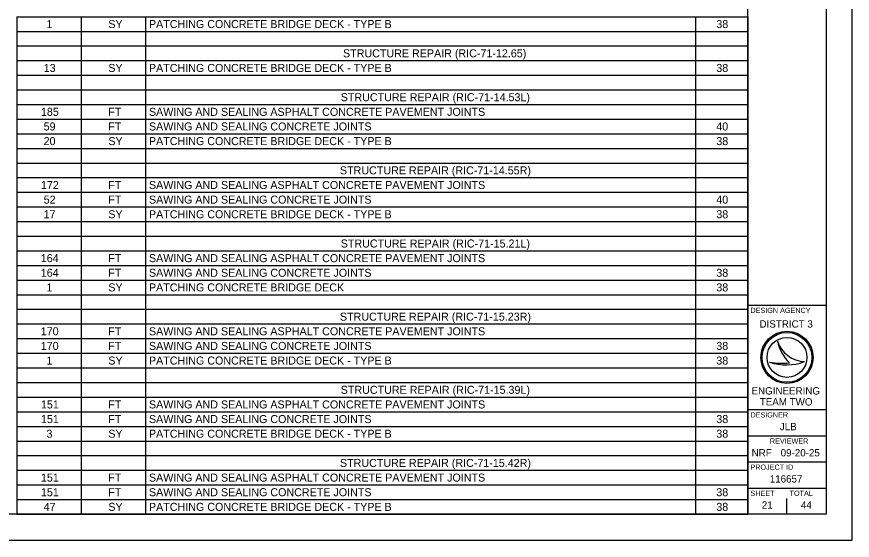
# Model space of a CAD drawing. Extents: x 0 to 34, y 0 to 22.
# Drawn here: x 18 to 34, y 0 to 10.02 of the extents above; entities that cross this region are included whole.
import ezdxf

# ---------------------------------------------------------------- set-up
doc = ezdxf.new("R2010")
doc.units = 0
for name, color, linetype in [('SH_Border', 7, 'Continuous'), ('SH_Cut_Line', 7, 'Continuous'), ('SH_Data', 7, 'Continuous'), ('SH_Text', 7, 'Continuous')]:
    doc.layers.add(name, color=color, linetype=linetype)

msp = doc.modelspace()

# ---------------------------------------------------------------- linework, layer by layer
at = {"layer": 'SH_Border'}
for p, q in [((32, 0.5), (32, 21.5)), ((32, 4.5), (33.5, 4.5)), ((32, 2.5), (33.5, 2.5)), ((32, 2), (33.5, 2)), ((32, 1.5), (33.5, 1.5)), ((32, 1), (33.5, 1))]:
    msp.add_line(p, q, dxfattribs=at)
msp.add_lwpolyline([(1.5, 21.5), (33.5, 21.5), (33.5, 0.5), (1.5, 0.5)], close=True, dxfattribs=at)
at = {"layer": 'SH_Cut_Line'}
msp.add_lwpolyline([(0, 0), (34, 0), (34, 22), (0, 22)], close=True, dxfattribs=at)
at = {"layer": 'SH_Data'}
for p, q in [((32.567, 3.81), (32.567, 3.81)), ((32.417, 3.41), (32.417, 3.41)), ((32.75, 3.5), (32.75, 3.5)), ((33.087, 3.419), (33.087, 3.419)), ((32.75, 0.5), (32.75, 0.8)), ((32.375, 0.675), (32.375, 0.675))]:
    msp.add_line(p, q, dxfattribs=at)
for radius in [0.5, 0.477, 0.477, 0.382]:
    msp.add_circle((32.75, 3.5), radius, dxfattribs=at)
for centre, radius, start, end in [((33.116, 3.998), 0.58, 198.9257, 198.9319), ((33.347, 3.97), 0.796, 191.6379, 191.6421), ((33.116, 3.998), 0.58, 198.9319, 267.1657), ((33.347, 3.97), 0.796, 191.6421, 226.0947), ((32.739, 4.37), 1.013, 251.4576, 290.0832), ((32.648, 4.654), 1.266, 259.4964, 259.4995), ((32.739, 4.37), 1.013, 251.4527, 251.4576), ((32.648, 4.654), 1.266, 259.4995, 276.6672)]:
    msp.add_arc(centre, radius, start, end, dxfattribs=at)
at = {"layer": 'SH_Text'}
for p, q in [((18.003, 10.02), (19.237, 10.02)), ((18.003, 10.02), (18.003, 9.74)), ((19.237, 10.02), (20.471, 10.02)), ((19.237, 10.02), (19.237, 9.74)), ((20.471, 10.02), (30.997, 10.02)), ((20.471, 10.02), (20.471, 9.74)), ((30.997, 10.02), (32, 10.02)), ((30.997, 10.02), (30.997, 9.74)), ((32, 10.02), (32, 9.74)), ((18.003, 9.74), (19.237, 9.74)), ((18.003, 9.74), (18.003, 8.9)), ((19.237, 9.74), (20.471, 9.74)), ((19.237, 9.74), (19.237, 8.9)), ((20.471, 9.74), (30.997, 9.74)), ((20.471, 9.74), (20.471, 8.9)), ((30.997, 9.74), (32, 9.74)), ((30.997, 9.74), (30.997, 8.9)), ((32, 9.74), (32, 8.9)), ((18.003, 9.46), (19.237, 9.46)), ((19.237, 9.46), (20.471, 9.46)), ((20.471, 9.46), (30.997, 9.46)), ((30.997, 9.46), (32, 9.46)), ((18.003, 9.18), (19.237, 9.18)), ((19.237, 9.18), (20.471, 9.18)), ((20.471, 9.18), (30.997, 9.18)), ((30.997, 9.18), (32, 9.18)), ((18.003, 8.9), (19.237, 8.9)), ((18.003, 8.9), (18.003, 8.34)), ((19.237, 8.9), (20.471, 8.9)), ((19.237, 8.9), (19.237, 8.34)), ((20.471, 8.9), (30.997, 8.9)), ((20.471, 8.9), (20.471, 8.34)), ((30.997, 8.9), (32, 8.9)), ((30.997, 8.9), (30.997, 8.34)), ((32, 8.9), (32, 8.34)), ((18.003, 8.62), (19.237, 8.62)), ((19.237, 8.62), (20.471, 8.62)), ((20.471, 8.62), (30.997, 8.62)), ((30.997, 8.62), (32, 8.62)), ((18.003, 8.34), (19.237, 8.34)), ((18.003, 8.34), (18.003, 7.5)), ((19.237, 8.34), (20.471, 8.34)), ((19.237, 8.34), (19.237, 7.5)), ((20.471, 8.34), (30.997, 8.34)), ((20.471, 8.34), (20.471, 7.5)), ((30.997, 8.34), (32, 8.34)), ((30.997, 8.34), (30.997, 7.5)), ((32, 8.34), (32, 7.5)), ((18.003, 8.06), (19.237, 8.06)), ((19.237, 8.06), (20.471, 8.06)), ((20.471, 8.06), (30.997, 8.06)), ((30.997, 8.06), (32, 8.06)), ((18.003, 7.78), (19.237, 7.78)), ((19.237, 7.78), (20.471, 7.78)), ((20.471, 7.78), (30.997, 7.78)), ((30.997, 7.78), (32, 7.78)), ((18.003, 7.5), (19.237, 7.5)), ((18.003, 7.5), (18.003, 6.94)), ((19.237, 7.5), (20.471, 7.5)), ((19.237, 7.5), (19.237, 6.94)), ((20.471, 7.5), (30.997, 7.5)), ((20.471, 7.5), (20.471, 6.94)), ((30.997, 7.5), (32, 7.5)), ((30.997, 7.5), (30.997, 6.94)), ((32, 7.5), (32, 6.94)), ((18.003, 7.22), (19.237, 7.22)), ((19.237, 7.22), (20.471, 7.22)), ((20.471, 7.22), (30.997, 7.22)), ((30.997, 7.22), (32, 7.22)), ((18.003, 6.94), (19.237, 6.94)), ((18.003, 6.94), (18.003, 6.1)), ((19.237, 6.94), (20.471, 6.94)), ((19.237, 6.94), (19.237, 6.1)), ((20.471, 6.94), (30.997, 6.94)), ((20.471, 6.94), (20.471, 6.1)), ((30.997, 6.94), (32, 6.94)), ((30.997, 6.94), (30.997, 6.1)), ((32, 6.94), (32, 6.1)), ((18.003, 6.66), (19.237, 6.66)), ((19.237, 6.66), (20.471, 6.66)), ((20.471, 6.66), (30.997, 6.66)), ((30.997, 6.66), (32, 6.66)), ((18.003, 6.38), (19.237, 6.38)), ((19.237, 6.38), (20.471, 6.38)), ((20.471, 6.38), (30.997, 6.38)), ((30.997, 6.38), (32, 6.38)), ((18.003, 6.1), (19.237, 6.1)), ((18.003, 6.1), (18.003, 4.98)), ((19.237, 6.1), (20.471, 6.1)), ((19.237, 6.1), (19.237, 4.98)), ((20.471, 6.1), (30.997, 6.1)), ((20.471, 6.1), (20.471, 4.98)), ((30.997, 6.1), (32, 6.1)), ((30.997, 6.1), (30.997, 4.98)), ((32, 6.1), (32, 4.98)), ((18.003, 5.82), (19.237, 5.82)), ((19.237, 5.82), (20.471, 5.82)), ((20.471, 5.82), (30.997, 5.82)), ((30.997, 5.82), (32, 5.82)), ((18.003, 5.54), (19.237, 5.54)), ((19.237, 5.54), (20.471, 5.54)), ((20.471, 5.54), (30.997, 5.54)), ((30.997, 5.54), (32, 5.54)), ((18.003, 5.26), (19.237, 5.26)), ((19.237, 5.26), (20.471, 5.26)), ((20.471, 5.26), (30.997, 5.26)), ((30.997, 5.26), (32, 5.26)), ((18.003, 4.98), (19.237, 4.98)), ((18.003, 4.98), (18.003, 4.7)), ((19.237, 4.98), (20.471, 4.98)), ((19.237, 4.98), (19.237, 4.7)), ((20.471, 4.98), (30.997, 4.98)), ((20.471, 4.98), (20.471, 4.7)), ((30.997, 4.98), (32, 4.98)), ((30.997, 4.98), (30.997, 4.7)), ((32, 4.98), (32, 4.7)), ((18.003, 4.7), (19.237, 4.7)), ((18.003, 4.7), (18.003, 3.58)), ((19.237, 4.7), (20.471, 4.7)), ((19.237, 4.7), (19.237, 3.58)), ((20.471, 4.7), (30.997, 4.7)), ((20.471, 4.7), (20.471, 3.58)), ((30.997, 4.7), (32, 4.7)), ((30.997, 4.7), (30.997, 3.58)), ((32, 4.7), (32, 3.58)), ((18.003, 4.42), (19.237, 4.42)), ((19.237, 4.42), (20.471, 4.42)), ((20.471, 4.42), (30.997, 4.42)), ((30.997, 4.42), (32, 4.42)), ((18.003, 4.14), (19.237, 4.14)), ((19.237, 4.14), (20.471, 4.14)), ((20.471, 4.14), (30.997, 4.14)), ((30.997, 4.14), (32, 4.14)), ((18.003, 3.86), (19.237, 3.86)), ((19.237, 3.86), (20.471, 3.86)), ((20.471, 3.86), (30.997, 3.86)), ((30.997, 3.86), (32, 3.86)), ((18.003, 3.58), (19.237, 3.58)), ((18.003, 3.58), (18.003, 3.3)), ((19.237, 3.58), (20.471, 3.58)), ((19.237, 3.58), (19.237, 3.3)), ((20.471, 3.58), (30.997, 3.58)), ((20.471, 3.58), (20.471, 3.3)), ((30.997, 3.58), (32, 3.58)), ((30.997, 3.58), (30.997, 3.3)), ((32, 3.58), (32, 3.3)), ((18.003, 3.3), (19.237, 3.3)), ((18.003, 3.3), (18.003, 2.18)), ((19.237, 3.3), (20.471, 3.3)), ((19.237, 3.3), (19.237, 2.18)), ((20.471, 3.3), (30.997, 3.3)), ((20.471, 3.3), (20.471, 2.18)), ((30.997, 3.3), (32, 3.3)), ((30.997, 3.3), (30.997, 2.18)), ((32, 3.3), (32, 2.18)), ((18.003, 3.02), (19.237, 3.02)), ((19.237, 3.02), (20.471, 3.02)), ((20.471, 3.02), (30.997, 3.02)), ((30.997, 3.02), (32, 3.02)), ((18.003, 2.74), (19.237, 2.74)), ((19.237, 2.74), (20.471, 2.74)), ((20.471, 2.74), (30.997, 2.74)), ((30.997, 2.74), (32, 2.74)), ((18.003, 2.46), (19.237, 2.46)), ((19.237, 2.46), (20.471, 2.46)), ((20.471, 2.46), (30.997, 2.46)), ((30.997, 2.46), (32, 2.46)), ((18.003, 2.18), (19.237, 2.18)), ((18.003, 2.18), (18.003, 1.9)), ((19.237, 2.18), (20.471, 2.18)), ((19.237, 2.18), (19.237, 1.9)), ((20.471, 2.18), (30.997, 2.18)), ((20.471, 2.18), (20.471, 1.9)), ((30.997, 2.18), (32, 2.18)), ((30.997, 2.18), (30.997, 1.9)), ((32, 2.18), (32, 1.9)), ((18.003, 1.9), (19.237, 1.9)), ((18.003, 1.9), (18.003, 0.78)), ((19.237, 1.9), (20.471, 1.9)), ((19.237, 1.9), (19.237, 0.78)), ((20.471, 1.9), (30.997, 1.9)), ((20.471, 1.9), (20.471, 0.78)), ((30.997, 1.9), (32, 1.9)), ((30.997, 1.9), (30.997, 0.78)), ((32, 1.9), (32, 0.78)), ((18.003, 1.62), (19.237, 1.62)), ((19.237, 1.62), (20.471, 1.62)), ((20.471, 1.62), (30.997, 1.62)), ((30.997, 1.62), (32, 1.62)), ((18.003, 1.34), (19.237, 1.34)), ((19.237, 1.34), (20.471, 1.34)), ((20.471, 1.34), (30.997, 1.34)), ((30.997, 1.34), (32, 1.34)), ((18.003, 1.06), (19.237, 1.06)), ((19.237, 1.06), (20.471, 1.06)), ((20.471, 1.06), (30.997, 1.06)), ((30.997, 1.06), (32, 1.06)), ((18.003, 0.78), (19.237, 0.78)), ((18.003, 0.78), (18.003, 0.5)), ((19.237, 0.78), (20.471, 0.78)), ((19.237, 0.78), (19.237, 0.5)), ((20.471, 0.78), (30.997, 0.78)), ((20.471, 0.78), (20.471, 0.5)), ((30.997, 0.78), (32, 0.78)), ((30.997, 0.78), (30.997, 0.5)), ((32, 0.78), (32, 0.5)), ((18.003, 0.5), (19.237, 0.5)), ((19.237, 0.5), (20.471, 0.5)), ((20.471, 0.5), (30.997, 0.5)), ((30.997, 0.5), (32, 0.5))]:
    msp.add_line(p, q, dxfattribs=at)

# ---------------------------------------------------------------- texts
at = {"layer": 'SH_Data'}
for s, height, p in [('DESIGN AGENCY', 0.1, (32.05, 4.35)), ('DISTRICT 3', 0.14, (32.224, 4.07)), ('ENGINEERING', 0.14, (32.071, 2.79)), ('TEAM TWO', 0.14, (32.229, 2.58)), ('DESIGNER', 0.1, (32.05, 2.35)), ('JLB', 0.14, (32.613, 2.105)), ('REVIEWER', 0.1, (32.422, 1.85)), ('NRF', 0.14, (32.073, 1.605)), ('09-20-25', 0.14, (32.629, 1.605)), ('PROJECT ID', 0.1, (32.05, 1.35)), ('116657', 0.14, (32.42, 1.105)), ('SHEET', 0.1, (32.05, 0.85)), ('TOTAL', 0.1, (32.8, 0.85)), ('21', 0.14, (32.269, 0.605)), ('44', 0.14, (33.016, 0.605))]:
    msp.add_text(s, height=height, dxfattribs=at).set_placement(p)
at = {"layer": 'SH_Text'}
for s, height, p in [('1', 0.153, (18.573, 9.803)), ('SY', 0.1533, (19.757, 9.803)), ('PATCHING CONCRETE BRIDGE DECK - TYPE B', 0.15333, (20.535, 9.803)), ('38', 0.1533, (31.397, 9.803)), ('STRUCTURE REPAIR (RIC-71-12.65)', 0.15333, (24.25, 9.243)), ('13', 0.1533, (18.52, 8.963)), ('SY', 0.1533, (19.757, 8.963)), ('PATCHING CONCRETE BRIDGE DECK - TYPE B', 0.15333, (20.535, 8.963)), ('38', 0.1533, (31.397, 8.963)), ('STRUCTURE REPAIR (RIC-71-14.53L)', 0.15333, (24.206, 8.403)), ('185', 0.1533, (18.467, 8.123)), ('FT', 0.1533, (19.756, 8.123)), ('SAWING AND SEALING ASPHALT CONCRETE PAVEMENT JOINTS', 0.15333, (20.535, 8.123)), ('59', 0.1533, (18.519, 7.843)), ('SAWING AND SEALING CONCRETE JOINTS', 0.15333, (20.535, 7.843)), ('40', 0.1533, (31.396, 7.843)), ('FT', 0.1533, (19.756, 7.843)), ('20', 0.1533, (18.518, 7.563)), ('SY', 0.1533, (19.757, 7.563)), ('PATCHING CONCRETE BRIDGE DECK - TYPE B', 0.15333, (20.535, 7.563)), ('38', 0.1533, (31.397, 7.563)), ('STRUCTURE REPAIR (RIC-71-14.55R)', 0.15333, (24.191, 7.003)), ('172', 0.1533, (18.467, 6.723)), ('SAWING AND SEALING ASPHALT CONCRETE PAVEMENT JOINTS', 0.15333, (20.535, 6.723)), ('FT', 0.1533, (19.756, 6.723)), ('52', 0.1533, (18.52, 6.443)), ('FT', 0.1533, (19.756, 6.443)), ('SAWING AND SEALING CONCRETE JOINTS', 0.15333, (20.535, 6.443)), ('40', 0.1533, (31.396, 6.443)), ('17', 0.1533, (18.519, 6.163)), ('SY', 0.1533, (19.757, 6.163)), ('PATCHING CONCRETE BRIDGE DECK - TYPE B', 0.15333, (20.535, 6.163)), ('38', 0.1533, (31.397, 6.163)), ('STRUCTURE REPAIR (RIC-71-15.21L)', 0.15333, (24.206, 5.603)), ('164', 0.1533, (18.464, 5.323)), ('FT', 0.1533, (19.756, 5.323)), ('SAWING AND SEALING ASPHALT CONCRETE PAVEMENT JOINTS', 0.15333, (20.535, 5.323)), ('164', 0.1533, (18.464, 5.043)), ('FT', 0.1533, (19.756, 5.043)), ('SAWING AND SEALING CONCRETE JOINTS', 0.15333, (20.535, 5.043)), ('38', 0.1533, (31.397, 5.043)), ('1', 0.153, (18.573, 4.763)), ('SY', 0.1533, (19.757, 4.763)), ('PATCHING CONCRETE BRIDGE DECK', 0.15333, (20.535, 4.763)), ('38', 0.1533, (31.397, 4.763)), ('STRUCTURE REPAIR (RIC-71-15.23R)', 0.15333, (24.191, 4.203)), ('170', 0.1533, (18.464, 3.923)), ('FT', 0.1533, (19.756, 3.923)), ('SAWING AND SEALING ASPHALT CONCRETE PAVEMENT JOINTS', 0.15333, (20.535, 3.923)), ('170', 0.1533, (18.464, 3.643)), ('FT', 0.1533, (19.756, 3.643)), ('SAWING AND SEALING CONCRETE JOINTS', 0.15333, (20.535, 3.643)), ('38', 0.1533, (31.397, 3.643)), ('1', 0.153, (18.573, 3.363)), ('SY', 0.1533, (19.757, 3.363)), ('PATCHING CONCRETE BRIDGE DECK - TYPE B', 0.15333, (20.535, 3.363)), ('38', 0.1533, (31.397, 3.363)), ('STRUCTURE REPAIR (RIC-71-15.39L)', 0.15333, (24.206, 2.803)), ('151', 0.1533, (18.467, 2.523)), ('FT', 0.1533, (19.756, 2.523)), ('SAWING AND SEALING ASPHALT CONCRETE PAVEMENT JOINTS', 0.15333, (20.535, 2.523)), ('151', 0.1533, (18.467, 2.243)), ('FT', 0.1533, (19.756, 2.243)), ('SAWING AND SEALING CONCRETE JOINTS', 0.15333, (20.535, 2.243)), ('38', 0.1533, (31.397, 2.243)), ('3', 0.153, (18.573, 1.963)), ('SY', 0.1533, (19.757, 1.963)), ('PATCHING CONCRETE BRIDGE DECK - TYPE B', 0.15333, (20.535, 1.963)), ('38', 0.1533, (31.397, 1.963)), ('STRUCTURE REPAIR (RIC-71-15.42R)', 0.15333, (24.191, 1.403)), ('151', 0.1533, (18.467, 1.123)), ('FT', 0.1533, (19.756, 1.123)), ('SAWING AND SEALING ASPHALT CONCRETE PAVEMENT JOINTS', 0.15333, (20.535, 1.123)), ('151', 0.1533, (18.467, 0.843)), ('FT', 0.1533, (19.756, 0.843)), ('SAWING AND SEALING CONCRETE JOINTS', 0.15333, (20.535, 0.843)), ('38', 0.1533, (31.397, 0.843)), ('47', 0.1533, (18.519, 0.563)), ('SY', 0.1533, (19.757, 0.563)), ('PATCHING CONCRETE BRIDGE DECK - TYPE B', 0.15333, (20.535, 0.563)), ('38', 0.1533, (31.397, 0.563))]:
    msp.add_text(s, height=height, dxfattribs=at).set_placement(p)

doc.saveas('drawing.dxf')
